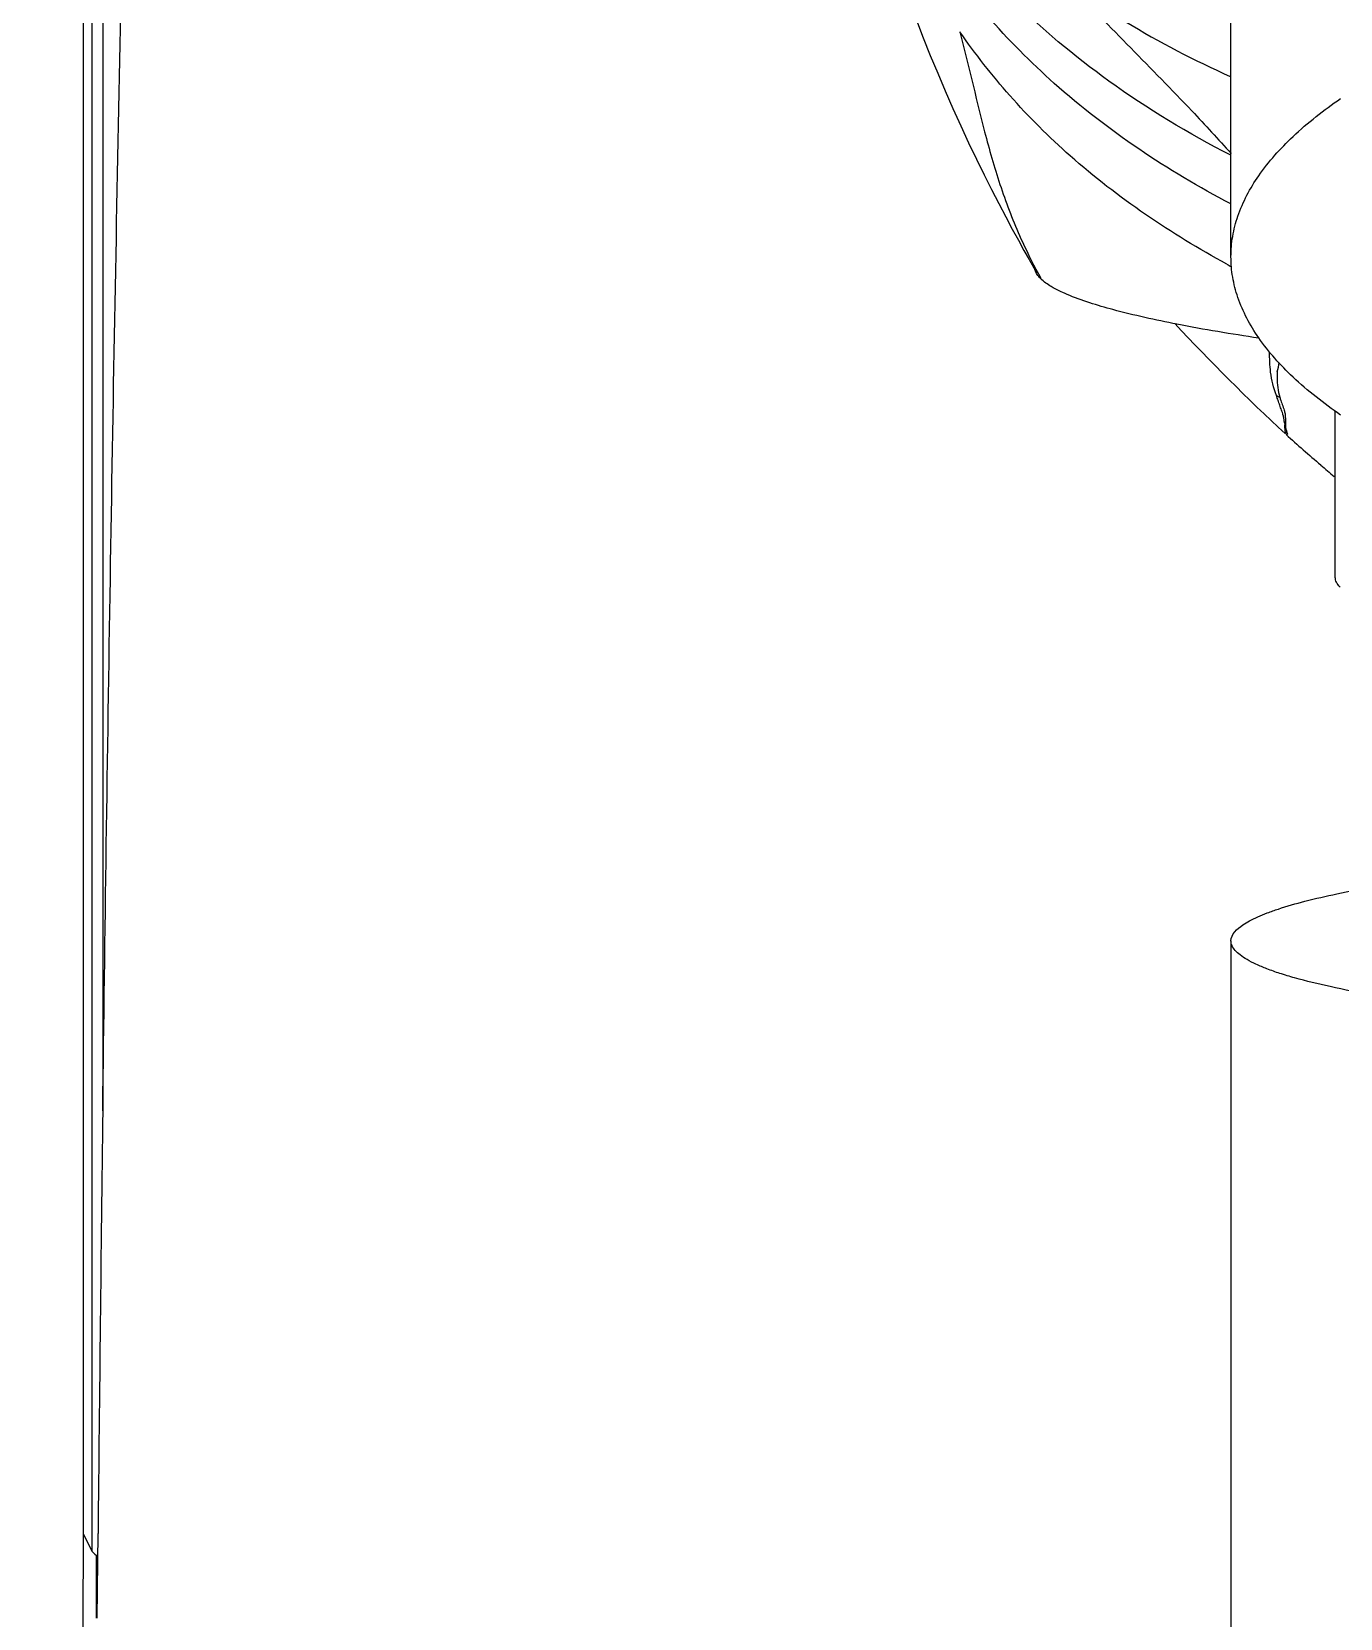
# Model space of a CAD drawing. Header units: millimetres. Extents: x 601 to 1195, y -13 to 407.
# Drawn here: x 1010.33 to 1022.87, y 213.68 to 228.89 of the extents above; entities that cross this region are included whole.
import ezdxf

# ---------------------------------------------------------------- set-up
doc = ezdxf.new("R2010")
doc.units = ezdxf.units.MM
doc.header["$LTSCALE"] = 0.1
doc.layers.add('02___PRT_ALL_AXES', color=7, linetype='Continuous')
doc.layers.add('DEF_LAYER_ASSEM_MEMBER', color=7, linetype='Continuous')

msp = doc.modelspace()

# ---------------------------------------------------------------- linework, layer by layer
at = {"color": 7, "linetype": 'Continuous'}
for p, q in [((1010.819, 263.807), (1010.819, 214.495)), ((1010.901, 261.859), (1010.901, 214.326)), ((1011.006, 260.32), (1011.006, 218.547)), ((1019.928, 226.627), (1019.952, 226.585)), ((1019.937, 226.611), (1019.944, 226.598)), ((1019.958, 226.575), (1019.951, 226.588)), ((1022.355, 225.047), (1022.36, 225.032)), ((1010.819, 214.495), (1010.901, 214.326)), ((1010.954, 213.685), (1010.961, 214.494)), ((1010.944, 214.279), (1010.944, 213.685))]:
    msp.add_line(p, q, dxfattribs=at)
for points in [[(1018.181, 230.834), (1018.22, 230.709), (1018.259, 230.581), (1018.3, 230.453), (1018.342, 230.322), (1018.385, 230.189), (1018.429, 230.054), (1018.475, 229.916), (1018.523, 229.774), (1018.573, 229.629), (1018.626, 229.478), (1018.683, 229.323), (1018.742, 229.163), (1018.804, 228.999), (1018.87, 228.831), (1018.937, 228.663), (1019.008, 228.493)], [(1019.008, 228.493), (1019.08, 228.324), (1019.153, 228.155), (1019.229, 227.989), (1019.304, 227.826), (1019.38, 227.669), (1019.453, 227.519), (1019.525, 227.377), (1019.594, 227.242), (1019.661, 227.116), (1019.723, 226.998), (1019.781, 226.891)], [(1019.781, 226.891), (1019.835, 226.794), (1019.884, 226.705), (1019.928, 226.627)], [(1010.819, 214.495), (1010.798, 209.264), (1010.736, 203.477), (1010.64, 197.4), (1010.527, 191.032), (1010.417, 184.373), (1010.326, 177.735)]]:
    msp.add_lwpolyline(points, dxfattribs=at)
for centre, radius, start, end in [((1024.236, 228.887), 4.852, 204.4731, 209.1109), ((1026.277, 234.973), 9.45, 241.5785, 241.8854), ((1036.293, 240.096), 20.53, 223.0117, 227.1851), ((1020.769, 225.987), 1.536, 346.5317, 349.9595), ((1023.489, 227.893), 2.78, 243.6292, 244.3829), ((1022.787, 225.524), 0.519, 195.3937, 197.2026), ((1032.665, 236.42), 15.369, 227.8283, 229.4775), ((1032.633, 236.382), 15.32, 229.4779, 230.1167), ((2441.684, 200.713), 1430.789, 179.285789, 179.448146), ((1011.249, 214.665), 0.486, 224.199, 225.5158)]:
    msp.add_arc(centre, radius, start, end, dxfattribs=at)
for points, knots in [([(1011.006, 218.547), (1011.028, 220.246), (1011.075, 223.603), (1011.166, 228.572), (1011.255, 232.622), (1011.334, 235.726), (1011.424, 238.311), (1011.583, 240.859), (1011.872, 243.557), (1012.187, 245.152), (1012.442, 245.988)], [0, 0, 0, 0, 0.185176, 0.365876, 0.541686, 0.626633, 0.70428, 0.823606, 0.904781, 1, 1, 1, 1]), ([(1021.816, 227.24), (1021.212, 227.557), (1020.379, 228.111), (1019.48, 229.02), (1019.119, 229.492), (1018.958, 229.732)], [0, 0, 0, 0, 0.535182, 0.773504, 1, 1, 1, 1]), ([(1020.048, 229.547), (1020.283, 229.336), (1020.85, 228.933), (1021.467, 228.616), (1021.81, 228.461)], [0, 0, 0, 0, 0.456587, 1, 1, 1, 1]), ([(1020.274, 229.34), (1020.657, 228.93), (1021.19, 228.408), (1021.697, 227.861), (1021.82, 227.722)], [0, 0, 0, 0, 0.752091, 1, 1, 1, 1]), ([(1021.818, 227.705), (1021.413, 227.914), (1020.668, 228.361), (1020.001, 228.92), (1019.71, 229.208)], [0, 0, 0, 0, 0.527088, 1, 1, 1, 1]), ([(1019.22, 228.89), (1019.31, 228.55), (1019.421, 228.036), (1019.618, 227.362), (1019.747, 227.036), (1019.82, 226.876)], [0, 0, 0, 0, 0.500766, 0.750368, 1, 1, 1, 1]), ([(1021.779, 226.662), (1021.245, 226.952), (1020.506, 227.45), (1019.697, 228.257), (1019.368, 228.677), (1019.22, 228.89)], [0, 0, 0, 0, 0.533317, 0.772469, 1, 1, 1, 1]), ([(1019.996, 226.522), (1019.992, 226.526), (1019.978, 226.542), (1019.964, 226.559), (1019.956, 226.572)], [0, 0, 0, 0, 0.265127, 1, 1, 1, 1]), ([(1022.085, 225.953), (1021.823, 225.992), (1021.354, 226.069), (1020.74, 226.205), (1020.336, 226.328), (1020.107, 226.436), (1020.025, 226.492), (1019.996, 226.522)], [0, 0, 0, 0, 0.364246, 0.652601, 0.8651, 0.942285, 1, 1, 1, 1]), ([(1022.254, 225.402), (1022.228, 225.475), (1022.192, 225.615), (1022.19, 225.758), (1022.188, 225.823)], [0, 0, 0, 0, 0.540636, 1, 1, 1, 1]), ([(1022.263, 225.629), (1022.261, 225.611), (1022.258, 225.529), (1022.27, 225.447), (1022.287, 225.386)], [0, 0, 0, 0, 0.224765, 1, 1, 1, 1]), ([(1022.316, 225.217), (1022.315, 225.233), (1022.302, 225.263), (1022.287, 225.309), (1022.271, 225.356), (1022.259, 225.386), (1022.254, 225.402)], [0, 0, 0, 0, 0.242395, 0.495388, 0.746304, 1, 1, 1, 1]), ([(1022.316, 225.217), (1022.319, 225.206), (1022.324, 225.184), (1022.325, 225.152), (1022.335, 225.134), (1022.34, 225.127)], [0, 0, 0, 0, 0.36373, 0.713133, 1, 1, 1, 1]), ([(1022.329, 225.262), (1022.332, 225.251), (1022.342, 225.208), (1022.342, 225.163), (1022.341, 225.13)], [0, 0, 0, 0, 0.270866, 1, 1, 1, 1]), ([(1022.338, 225.132), (1022.334, 225.129), (1022.331, 225.115), (1022.333, 225.089), (1022.336, 225.068), (1022.338, 225.054)], [0, 0, 0, 0, 0.210676, 0.467721, 1, 1, 1, 1]), ([(1022.341, 225.13), (1022.341, 225.124), (1022.34, 225.096), (1022.349, 225.068), (1022.355, 225.047)], [0, 0, 0, 0, 0.223875, 1, 1, 1, 1]), ([(1022.355, 225.047), (1022.351, 225.048), (1022.341, 225.057), (1022.342, 225.045), (1022.343, 225.042)], [0, 0, 0, 0, 0.56852, 1, 1, 1, 1]), ([(1021.819, 220.175), (1021.819, 220.239), (1021.901, 220.313), (1022, 220.37), (1022.079, 220.409), (1022.171, 220.446), (1022.32, 220.498), (1022.542, 220.562), (1022.848, 220.632), (1023.207, 220.701), (1023.464, 220.743), (1023.6, 220.764)], [0, 0, 0, 0, 0.099843, 0.138599, 0.183732, 0.235439, 0.293818, 0.430705, 0.594374, 0.784364, 1, 1, 1, 1]), ([(1030.391, 219.098), (1029.795, 219.114), (1028.645, 219.156), (1027.003, 219.244), (1025.736, 219.34), (1024.821, 219.429), (1024.218, 219.499), (1023.676, 219.572), (1023.199, 219.649), (1022.79, 219.729), (1022.493, 219.801), (1022.292, 219.861), (1022.169, 219.904), (1022.063, 219.948), (1021.977, 219.992), (1021.908, 220.036), (1021.859, 220.08), (1021.827, 220.126), (1021.819, 220.16), (1021.819, 220.175)], [0, 0, 0, 0, 0.204872, 0.39461, 0.564457, 0.64057, 0.71017, 0.772834, 0.828197, 0.875949, 0.915867, 0.932846, 0.947833, 0.960844, 0.971914, 0.981126, 0.988634, 0.994739, 1, 1, 1, 1])]:
    msp.add_open_spline(points, degree=3, knots=knots, dxfattribs=at)
for points in [[(1019.956, 226.572), (1019.951, 226.581), (1019.946, 226.589), (1019.942, 226.598)], [(1022.291, 225.37), (1022.304, 225.334), (1022.318, 225.299), (1022.329, 225.262)], [(1022.36, 225.032), (1022.356, 225.03), (1022.351, 225.03), (1022.347, 225.029)], [(1010.909, 214.318), (1010.923, 214.304), (1010.938, 214.291), (1010.954, 214.279)]]:
    msp.add_open_spline(points, degree=3, dxfattribs=at)
at = {"layer": '02___PRT_ALL_AXES', "color": 7, "linetype": 'Continuous'}
for p, q in [((1022.819, 223.659), (1022.819, 225.253)), ((1021.819, 220.175), (1021.819, 209.223))]:
    msp.add_line(p, q, dxfattribs=at)
msp.add_open_spline([(1022.864, 223.567), (1022.85, 223.581), (1022.828, 223.609), (1022.819, 223.644), (1022.819, 223.659)], degree=3, knots=[0, 0, 0, 0, 0.544644, 1, 1, 1, 1], dxfattribs=at)
at = {"layer": 'DEF_LAYER_ASSEM_MEMBER', "color": 7, "linetype": 'Continuous'}
msp.add_line((1021.819, 226.733), (1021.819, 231.012), dxfattribs=at)
for points, knots in [([(1021.819, 226.733), (1021.819, 226.798), (1021.83, 226.93), (1021.9, 227.2), (1022.082, 227.538), (1022.423, 227.916), (1022.709, 228.139), (1022.869, 228.249)], [0, 0, 0, 0, 0.102355, 0.207345, 0.433976, 0.695367, 1, 1, 1, 1]), ([(1022.869, 225.216), (1022.709, 225.326), (1022.423, 225.549), (1022.082, 225.927), (1021.9, 226.265), (1021.83, 226.535), (1021.819, 226.667), (1021.819, 226.733)], [0, 0, 0, 0, 0.304633, 0.566024, 0.792655, 0.897645, 1, 1, 1, 1])]:
    msp.add_open_spline(points, degree=3, knots=knots, dxfattribs=at)

doc.saveas('drawing.dxf')
